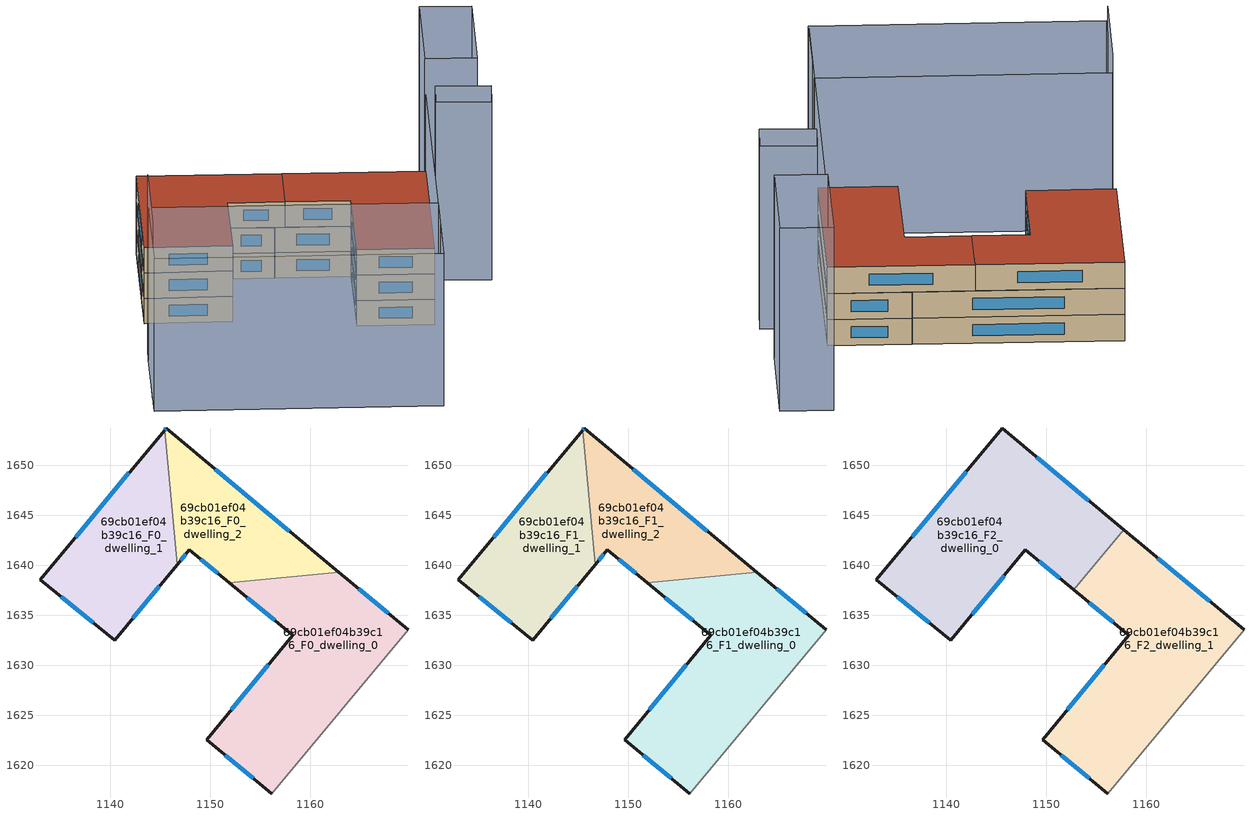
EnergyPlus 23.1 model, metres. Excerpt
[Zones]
69cb01ef04b39c16_F0_dwelling_0
 floor ground (EU_floor_Construction): 1169.78,1633.54 1156.15,1617.18 1149.64,1622.58 1158.27,1633.03 1151.91,1638.26 1162.86,1639.3 z0
 wall outside (EU_wall_Construction): 1151.91,1638.26 1158.27,1633.03 1149.64,1622.58 1156.15,1617.18 / 1169.78,1633.54 1162.86,1639.3 z0:3
 wall to 69cb01ef04b39c16_F0_dwelling_2 (EU_wall_Construction): 1162.86,1639.3 1151.91,1638.26 z0:3
 wall adiabatic (EU_wall_Construction): 1156.15,1617.18 1169.78,1633.54 z0:3
 window (EU_Window_Construction): 1153.73,1636.77 1156.45,1634.52 / 1167.8,1635.19 1164.84,1637.65 / 1151.5,1621.03 1154.29,1618.72 / 1155.8,1630.04 1152.11,1625.56 z0.86:2.14
69cb01ef04b39c16_F0_dwelling_1
 floor ground (EU_floor_Construction): 1145.44,1653.5 1146.71,1640.06 1140.48,1632.53 1133,1638.55 z0
 wall outside (EU_wall_Construction): 1145.44,1653.5 1133,1638.55 1140.48,1632.53 1146.71,1640.06 z0:3
 wall to 69cb01ef04b39c16_F0_dwelling_2 (EU_wall_Construction): 1146.71,1640.06 1145.44,1653.5 z0:3
 window (EU_Window_Construction): 1142.26,1634.68 1144.93,1637.91 / 1135.14,1636.83 1138.34,1634.25 / 1141.89,1649.23 1136.56,1642.82 z0.86:2.14
69cb01ef04b39c16_F0_dwelling_2
 floor ground (EU_floor_Construction): 1162.86,1639.3 1151.91,1638.26 1147.94,1641.54 1146.71,1640.06 1145.44,1653.5 1145.6,1653.69 z0
 wall outside (EU_wall_Construction): 1146.71,1640.06 1147.94,1641.54 1151.91,1638.26 / 1162.86,1639.3 1145.6,1653.69 1145.44,1653.5 z0:3
 window (EU_Window_Construction): 1147.06,1640.48 1147.59,1641.12 / 1145.56,1653.63 1145.49,1653.55 / 1157.93,1643.41 1150.53,1649.58 / 1149.07,1640.6 1150.78,1639.2 z0.86:2.14
69cb01ef04b39c16_F1_dwelling_0
 floor to 69cb01ef04b39c16_F0_dwelling_0 (EU_floor_Construction): 1169.78,1633.54 1156.15,1617.18 1149.64,1622.58 1158.27,1633.03 1151.91,1638.26 1162.86,1639.3 z3
 wall outside (EU_wall_Construction): 1151.91,1638.26 1158.27,1633.03 1149.64,1622.58 1156.15,1617.18 / 1169.78,1633.54 1162.86,1639.3 z3:6
 wall to 69cb01ef04b39c16_F1_dwelling_2 (EU_wall_Construction): 1162.86,1639.3 1151.91,1638.26 z3:6
 wall adiabatic (EU_wall_Construction): 1156.15,1617.18 1169.78,1633.54 z3:6
 window (EU_Window_Construction): 1153.73,1636.77 1156.45,1634.52 / 1167.8,1635.19 1164.84,1637.65 / 1151.5,1621.03 1154.29,1618.72 / 1155.8,1630.04 1152.11,1625.56 z3.86:5.14
69cb01ef04b39c16_F1_dwelling_1
 floor to 69cb01ef04b39c16_F0_dwelling_1 (EU_floor_Construction): 1145.44,1653.5 1146.71,1640.06 1140.48,1632.53 1133,1638.55 z3
 wall outside (EU_wall_Construction): 1145.44,1653.5 1133,1638.55 1140.48,1632.53 1146.71,1640.06 z3:6
 wall to 69cb01ef04b39c16_F1_dwelling_2 (EU_wall_Construction): 1146.71,1640.06 1145.44,1653.5 z3:6
 window (EU_Window_Construction): 1142.26,1634.68 1144.93,1637.91 / 1135.14,1636.83 1138.34,1634.25 / 1141.89,1649.23 1136.56,1642.82 z3.86:5.14
69cb01ef04b39c16_F1_dwelling_2
 floor to 69cb01ef04b39c16_F0_dwelling_2 (EU_floor_Construction): 1162.86,1639.3 1151.91,1638.26 1147.94,1641.54 1146.71,1640.06 1145.44,1653.5 1145.6,1653.69 z3
 wall outside (EU_wall_Construction): 1146.71,1640.06 1147.94,1641.54 1151.91,1638.26 / 1162.86,1639.3 1145.6,1653.69 1145.44,1653.5 z3:6
 window (EU_Window_Construction): 1147.06,1640.48 1147.59,1641.12 / 1145.56,1653.63 1145.49,1653.55 / 1157.93,1643.41 1150.53,1649.58 / 1149.07,1640.6 1150.78,1639.2 z3.86:5.14
 roof outside (EU_roof_Construction): 1162.86,1639.3 1145.6,1653.69 1157.74,1643.56 z6
69cb01ef04b39c16_F2_dwelling_0
 floor to 69cb01ef04b39c16_F1_dwelling_1 (EU_floor_Construction): 1145.44,1653.5 1146.71,1640.06 1140.48,1632.53 1133,1638.55 z6
 floor to 69cb01ef04b39c16_F1_dwelling_2 (EU_floor_Construction): 1157.74,1643.56 1153.45,1638.41 1151.91,1638.26 1147.94,1641.54 1146.71,1640.06 1145.44,1653.5 1145.6,1653.69 z6
 floor to 69cb01ef04b39c16_F1_dwelling_0 (EU_floor_Construction): 1153.45,1638.41 1152.75,1637.57 1151.91,1638.26 z6
 wall outside (EU_wall_Construction): 1157.74,1643.56 1145.6,1653.69 1133,1638.55 1140.48,1632.53 1147.94,1641.54 1152.75,1637.57 z6:9
 wall to 69cb01ef04b39c16_F2_dwelling_1 (EU_wall_Construction): 1152.75,1637.57 1157.74,1643.56 z6:9
 window (EU_Window_Construction): 1149.31,1640.4 1151.38,1638.7 / 1142.61,1635.11 1145.81,1638.97 / 1135.14,1636.83 1138.34,1634.25 / 1142,1649.36 1136.6,1642.88 / 1154.27,1646.45 1149.07,1650.79 z6.86:8.14
 roof outside (EU_roof_Construction): 1152.75,1637.57 1157.74,1643.56 1145.6,1653.69 1133,1638.55 1140.48,1632.53 1147.94,1641.54 z9
69cb01ef04b39c16_F2_dwelling_1
 floor to 69cb01ef04b39c16_F1_dwelling_0 (EU_floor_Construction): 1169.78,1633.54 1156.15,1617.18 1149.64,1622.58 1158.27,1633.03 1152.75,1637.57 1153.45,1638.41 1162.86,1639.3 z6
 floor to 69cb01ef04b39c16_F1_dwelling_2 (EU_floor_Construction): 1162.86,1639.3 1153.45,1638.41 1157.74,1643.56 z6
 wall outside (EU_wall_Construction): 1152.75,1637.57 1158.27,1633.03 1149.64,1622.58 1156.15,1617.18 / 1169.78,1633.54 1157.74,1643.56 z6:9
 wall adiabatic (EU_wall_Construction): 1156.15,1617.18 1169.78,1633.54 z6:9
 window (EU_Window_Construction): 1155.8,1630.04 1152.11,1625.56 / 1154.33,1636.27 1156.69,1634.33 / 1166.34,1636.41 1161.18,1640.7 / 1151.5,1621.03 1154.29,1618.72 z6.86:8.14
 roof outside (EU_roof_Construction): 1156.15,1617.18 1169.78,1633.54 1157.74,1643.56 1152.75,1637.57 1158.27,1633.03 1149.64,1622.58 z9
shading: 1141.86,1600.02 1169.79,1633.54 / 1150.77,1610.72 1141.86,1600.02 / 1141.86,1600.02 1117.68,1620.15 / 1117.68,1620.15 1126.59,1630.85 / 1126.59,1630.85 1150.77,1610.72 z0:18; 1127.93,1632.45 1119.61,1622.47 / 1164.47,1626.11 1167.46,1629.49 / 1167.46,1629.49 1172.01,1625.46 / 1172.01,1625.46 1169.02,1622.08 / 1169.02,1622.08 1164.47,1626.11 / 1185.21,1643.06 1176.06,1632.15 / 1176.06,1632.15 1171.7,1635.8 / 1171.7,1635.8 1180.85,1646.72 / 1180.85,1646.72 1185.21,1643.06 z0:21
[Building]
EU S2 Campaign: North Axis=0; Terrain=City; Solar Distribution=FullExterior
[Site:Location]
Helsinki-Vantaa.AP: Latitude=60.317; Longitude=24.963; Time Zone=2; Elevation=54.6
[SizingPeriod:WeatherFileDays]
AnnualSizingPeriod: Begin Month=1; Begin Day of Month=1; End Month=12; End Day of Month=31; Day of Week for Start Day=Monday; Use Weather File Daylight Saving Period=No; Use Weather File Rain and Snow Indicators=No
[MATERIAL]
EU_InternalMass_Material: Roughness=MediumRough; Thickness=0.1; Conductivity=1; Density=1800; Specific Heat=900; Thermal Absorptance=0.9; Solar Absorptance=0.7; Visible Absorptance=0.7
[MATERIAL:NOMASS] Roughness=MediumRough; Thermal Absorptance=0.9; Solar Absorptance=0.7; Visible Absorptance=0.7
Name | Thermal Resistance
EU_wall_NoMass | 1.10183
EU_roof_NoMass; EU_floor_NoMass | 1.70606
[WINDOWMATERIAL:SIMPLEGLAZINGSYSTEM]
EU_Window_SimpleGlazing: UFactor=3.11035; Solar Heat Gain Coefficient=0.8; Visible Transmittance=0.8
[CONSTRUCTION]
EU_wall_Construction: EU_wall_NoMass
EU_roof_Construction: EU_roof_NoMass
EU_floor_Construction: EU_floor_NoMass
EU_Window_Construction: EU_Window_SimpleGlazing
EU_InternalMass_Construction: EU_InternalMass_Material
[ZONE] Type=1; Multiplier=1; Ceiling Height=autocalculate; Floor Area=autocalculate; Part of Total Floor Area=Yes
Name | Volume
69cb01ef04b39c16_F0_dwelling_0; 69cb01ef04b39c16_F1_dwelling_0 | 644.377
69cb01ef04b39c16_F2_dwelling_0 | 709.74
69cb01ef04b39c16_F0_dwelling_1; 69cb01ef04b39c16_F1_dwelling_1 | 420.004
69cb01ef04b39c16_F2_dwelling_1 | 709.597
69cb01ef04b39c16_F0_dwelling_2; 69cb01ef04b39c16_F1_dwelling_2 | 355.11
[INTERNALMASS] Construction=EU_InternalMass_Construction
Name | Zone or ZoneList | Surface Area
69cb01ef04b39c16_F0_dwelling_0_EU_InternalMass | 69cb01ef04b39c16_F0_dwelling_0 | 214.792
69cb01ef04b39c16_F0_dwelling_1_EU_InternalMass | 69cb01ef04b39c16_F0_dwelling_1 | 140.003
69cb01ef04b39c16_F0_dwelling_2_EU_InternalMass | 69cb01ef04b39c16_F0_dwelling_2 | 118.27
69cb01ef04b39c16_F1_dwelling_0_EU_InternalMass | 69cb01ef04b39c16_F1_dwelling_0 | 214.792
69cb01ef04b39c16_F1_dwelling_1_EU_InternalMass | 69cb01ef04b39c16_F1_dwelling_1 | 140.003
69cb01ef04b39c16_F1_dwelling_2_EU_InternalMass | 69cb01ef04b39c16_F1_dwelling_2 | 118.27
69cb01ef04b39c16_F2_dwelling_0_EU_InternalMass | 69cb01ef04b39c16_F2_dwelling_0 | 236.531
69cb01ef04b39c16_F2_dwelling_1_EU_InternalMass | 69cb01ef04b39c16_F2_dwelling_1 | 236.533
[OTHEREQUIPMENT] Fuel Type=Electricity; Design Level Calculation Method=Watts/Area; Power per Zone Floor Area=1; Fraction Latent=0; Fraction Radiant=0; Fraction Lost=0; Carbon Dioxide Generation Rate=0; EndUse Subcategory=EU_Step8_InternalGains
Name | Zone or ZoneList or Space or SpaceList | Schedule
EU_Step8_InternalGain_69cb01ef04b39c16_F0_dwelling_0_f000 | 69cb01ef04b39c16_F0_dwelling_0 | EU_Step8_GainSchedule_69cb01ef04b39c16_F0_dwelling_0_f000
EU_Step8_InternalGain_69cb01ef04b39c16_F0_dwelling_1_f000 | 69cb01ef04b39c16_F0_dwelling_1 | EU_Step8_GainSchedule_69cb01ef04b39c16_F0_dwelling_1_f000
EU_Step8_InternalGain_69cb01ef04b39c16_F0_dwelling_2_f000 | 69cb01ef04b39c16_F0_dwelling_2 | EU_Step8_GainSchedule_69cb01ef04b39c16_F0_dwelling_2_f000
EU_Step8_InternalGain_69cb01ef04b39c16_F1_dwelling_0_f000 | 69cb01ef04b39c16_F1_dwelling_0 | EU_Step8_GainSchedule_69cb01ef04b39c16_F1_dwelling_0_f000
EU_Step8_InternalGain_69cb01ef04b39c16_F1_dwelling_1_f000 | 69cb01ef04b39c16_F1_dwelling_1 | EU_Step8_GainSchedule_69cb01ef04b39c16_F1_dwelling_1_f000
EU_Step8_InternalGain_69cb01ef04b39c16_F1_dwelling_2_f000 | 69cb01ef04b39c16_F1_dwelling_2 | EU_Step8_GainSchedule_69cb01ef04b39c16_F1_dwelling_2_f000
EU_Step8_InternalGain_69cb01ef04b39c16_F2_dwelling_0_f000 | 69cb01ef04b39c16_F2_dwelling_0 | EU_Step8_GainSchedule_69cb01ef04b39c16_F2_dwelling_0_f000
EU_Step8_InternalGain_69cb01ef04b39c16_F2_dwelling_1_f000 | 69cb01ef04b39c16_F2_dwelling_1 | EU_Step8_GainSchedule_69cb01ef04b39c16_F2_dwelling_1_f000
[ZONEVENTILATION:DESIGNFLOWRATE] Schedule=EU_AlwaysOn; Design Flow Rate Calculation Method=AirChanges/Hour; Air Changes per Hour=0.756316; Ventilation Type=Natural; Fan Pressure Rise=0; Fan Total Efficiency=1; Constant Term Coefficient=1; Temperature Term Coefficient=0; Velocity Term Coefficient=0; Velocity Squared Term Coefficient=0; Minimum Indoor Temperature=-100; Maximum Indoor Temperature=100; Delta Temperature=-100; Minimum Outdoor Temperature=-100; Maximum Outdoor Temperature=100; Maximum Wind Speed=40
Name | Zone or ZoneList or Space or SpaceList
EU_ConstantAir_69cb01ef04b39c16_F0_dwelling_0 | 69cb01ef04b39c16_F0_dwelling_0
EU_ConstantAir_69cb01ef04b39c16_F0_dwelling_1 | 69cb01ef04b39c16_F0_dwelling_1
EU_ConstantAir_69cb01ef04b39c16_F0_dwelling_2 | 69cb01ef04b39c16_F0_dwelling_2
EU_ConstantAir_69cb01ef04b39c16_F1_dwelling_0 | 69cb01ef04b39c16_F1_dwelling_0
EU_ConstantAir_69cb01ef04b39c16_F1_dwelling_1 | 69cb01ef04b39c16_F1_dwelling_1
EU_ConstantAir_69cb01ef04b39c16_F1_dwelling_2 | 69cb01ef04b39c16_F1_dwelling_2
EU_ConstantAir_69cb01ef04b39c16_F2_dwelling_0 | 69cb01ef04b39c16_F2_dwelling_0
EU_ConstantAir_69cb01ef04b39c16_F2_dwelling_1 | 69cb01ef04b39c16_F2_dwelling_1
[HVACTEMPLATE:THERMOSTAT] Constant Heating Setpoint=20; Constant Cooling Setpoint=50
EU_HeatOnly_69cb01ef04b39c16_F0_dwelling_0; EU_HeatOnly_69cb01ef04b39c16_F0_dwelling_1; EU_HeatOnly_69cb01ef04b39c16_F0_dwelling_2; EU_HeatOnly_69cb01ef04b39c16_F1_dwelling_0; EU_HeatOnly_69cb01ef04b39c16_F1_dwelling_1; EU_HeatOnly_69cb01ef04b39c16_F1_dwelling_2; EU_HeatOnly_69cb01ef04b39c16_F2_dwelling_0; EU_HeatOnly_69cb01ef04b39c16_F2_dwelling_1
[HVACTEMPLATE:ZONE:IDEALLOADSAIRSYSTEM] System Availability Schedule=EU_AlwaysOn; Maximum Heating Supply Air Temperature=50; Minimum Cooling Supply Air Temperature=13; Maximum Heating Supply Air Humidity Ratio=0.0156; Minimum Cooling Supply Air Humidity Ratio=0.0077; Heating Limit=NoLimit; Cooling Limit=NoLimit; Heating Availability Schedule=EU_AlwaysOn; Cooling Availability Schedule=EU_CoolingOff; Dehumidification Control Type=ConstantSensibleHeatRatio; Cooling Sensible Heat Ratio=0.7; Dehumidification Setpoint=60; Humidification Control Type=None; Humidification Setpoint=30; Outdoor Air Method=None; Outdoor Air Flow Rate per Person=0.00944; Outdoor Air Flow Rate per Zone Floor Area=0; Outdoor Air Flow Rate per Zone=0; Demand Controlled Ventilation Type=None; Outdoor Air Economizer Type=NoEconomizer; Heat Recovery Type=None; Sensible Heat Recovery Effectiveness=0.7; Latent Heat Recovery Effectiveness=0.65
Name | Template Thermostat
69cb01ef04b39c16_F0_dwelling_0 | EU_HeatOnly_69cb01ef04b39c16_F0_dwelling_0
69cb01ef04b39c16_F0_dwelling_1 | EU_HeatOnly_69cb01ef04b39c16_F0_dwelling_1
69cb01ef04b39c16_F0_dwelling_2 | EU_HeatOnly_69cb01ef04b39c16_F0_dwelling_2
69cb01ef04b39c16_F1_dwelling_0 | EU_HeatOnly_69cb01ef04b39c16_F1_dwelling_0
69cb01ef04b39c16_F1_dwelling_1 | EU_HeatOnly_69cb01ef04b39c16_F1_dwelling_1
69cb01ef04b39c16_F1_dwelling_2 | EU_HeatOnly_69cb01ef04b39c16_F1_dwelling_2
69cb01ef04b39c16_F2_dwelling_0 | EU_HeatOnly_69cb01ef04b39c16_F2_dwelling_0
69cb01ef04b39c16_F2_dwelling_1 | EU_HeatOnly_69cb01ef04b39c16_F2_dwelling_1
[SIZING:ZONE] Zone Cooling Design Supply Air Temperature Input Method=SupplyAirTemperature; Zone Cooling Design Supply Air Temperature=13; Zone Heating Design Supply Air Temperature Input Method=SupplyAirTemperature; Zone Heating Design Supply Air Temperature=50; Zone Cooling Design Supply Air Humidity Ratio=0.008; Zone Heating Design Supply Air Humidity Ratio=0.008; Cooling Design Air Flow Method=DesignDay; Cooling Design Air Flow Rate=0; Cooling Minimum Air Flow per Zone Floor Area=0.000762; Cooling Minimum Air Flow=0; Cooling Minimum Air Flow Fraction=0.2; Heating Design Air Flow Method=DesignDay; Heating Design Air Flow Rate=0; Heating Maximum Air Flow per Zone Floor Area=0.002032; Heating Maximum Air Flow=0.141576; Heating Maximum Air Flow Fraction=0.3; Account for Dedicated Outdoor Air System=No; Dedicated Outdoor Air System Control Strategy=NeutralSupplyAir; Dedicated Outdoor Air Low Setpoint Temperature for Design=autosize; Dedicated Outdoor Air High Setpoint Temperature for Design=autosize; Zone Load Sizing Method=Sensible Load Only No Latent Load; Zone Latent Cooling Design Supply Air Humidity Ratio Input Method=HumidityRatioDifference; Zone Cooling Design Supply Air Humidity Ratio Difference=0.005; Zone Latent Heating Design Supply Air Humidity Ratio Input Method=HumidityRatioDifference; Zone Humidification Design Supply Air Humidity Ratio Difference=0.005
69cb01ef04b39c16_F0_dwelling_0; 69cb01ef04b39c16_F0_dwelling_1; 69cb01ef04b39c16_F0_dwelling_2; 69cb01ef04b39c16_F1_dwelling_0; 69cb01ef04b39c16_F1_dwelling_1; 69cb01ef04b39c16_F1_dwelling_2; 69cb01ef04b39c16_F2_dwelling_0; 69cb01ef04b39c16_F2_dwelling_1
[SCHEDULE:CONSTANT]
Name | Hourly Value
EU_AlwaysOn | 1
EU_CoolingOff | 0
[SCHEDULE:FILE] Column Number=1; Rows to Skip at Top=0; Number of Hours of Data=8760; Column Separator=Comma; Interpolate to Timestep=No; Minutes per Item=60; Adjust Schedule for Daylight Savings=Yes
Name | File
EU_Step8_GainSchedule_69cb01ef04b39c16_F0_dwelling_0_f000 | ../../schedules/69cb01ef04b39c16/69cb01ef04b39c16_F0_dwelling_0_f000_gain.csv
EU_Step8_GainSchedule_69cb01ef04b39c16_F0_dwelling_1_f000 | ../../schedules/69cb01ef04b39c16/69cb01ef04b39c16_F0_dwelling_1_f000_gain.csv
EU_Step8_GainSchedule_69cb01ef04b39c16_F0_dwelling_2_f000 | ../../schedules/69cb01ef04b39c16/69cb01ef04b39c16_F0_dwelling_2_f000_gain.csv
EU_Step8_GainSchedule_69cb01ef04b39c16_F1_dwelling_0_f000 | ../../schedules/69cb01ef04b39c16/69cb01ef04b39c16_F1_dwelling_0_f000_gain.csv
EU_Step8_GainSchedule_69cb01ef04b39c16_F1_dwelling_1_f000 | ../../schedules/69cb01ef04b39c16/69cb01ef04b39c16_F1_dwelling_1_f000_gain.csv
EU_Step8_GainSchedule_69cb01ef04b39c16_F1_dwelling_2_f000 | ../../schedules/69cb01ef04b39c16/69cb01ef04b39c16_F1_dwelling_2_f000_gain.csv
EU_Step8_GainSchedule_69cb01ef04b39c16_F2_dwelling_0_f000 | ../../schedules/69cb01ef04b39c16/69cb01ef04b39c16_F2_dwelling_0_f000_gain.csv
EU_Step8_GainSchedule_69cb01ef04b39c16_F2_dwelling_1_f000 | ../../schedules/69cb01ef04b39c16/69cb01ef04b39c16_F2_dwelling_1_f000_gain.csv
